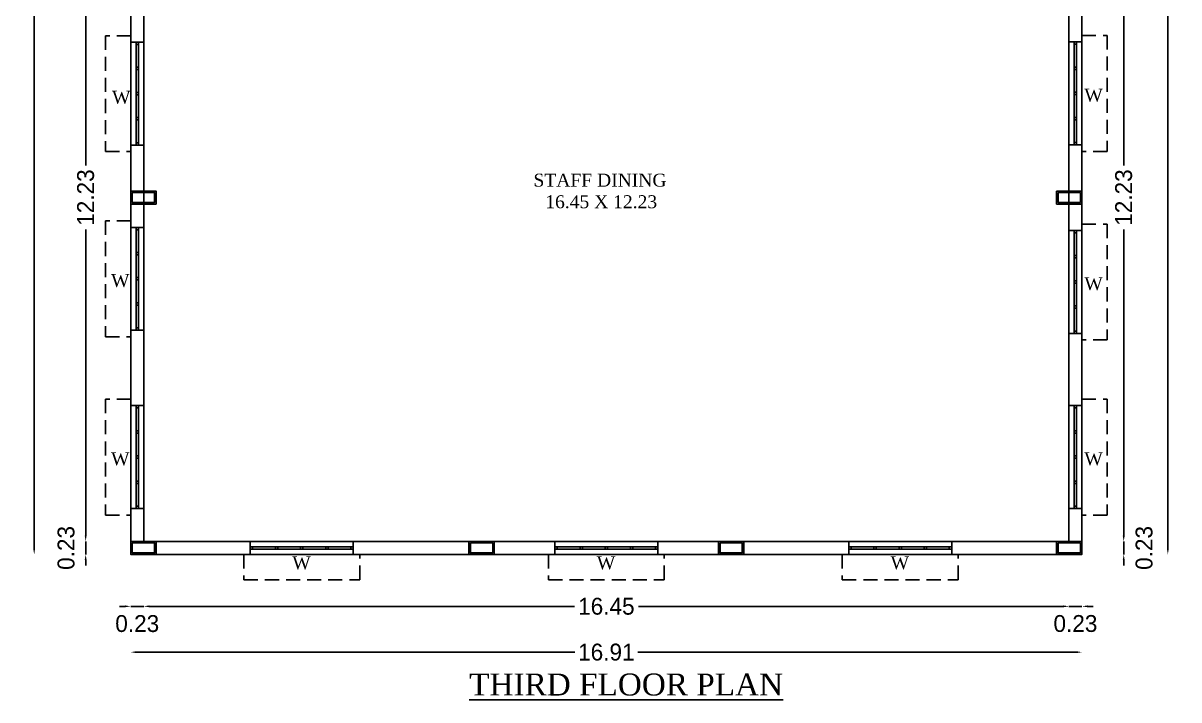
# Model space of a CAD drawing. Header units: metres. Extents: x 3396 to 3562, y 2179 to 2331.
# Drawn here: x 3419.35 to 3439.89, y 2178.74 to 2190.77 of the extents above; entities that cross this region are included whole.
import ezdxf

# ---------------------------------------------------------------- set-up
doc = ezdxf.new("R2010")
doc.units = ezdxf.units.M
doc.header["$PDMODE"] = 34
doc.linetypes.add('HIDDEN', pattern=[0.375, 0.25, -0.125])
doc.layers.add('BLK_1_FLR_3_BLT_UP_AREA', color=26, linetype='Continuous')
doc.layers.add('BLK_1_FLR_3_CARPET_AREA', color=25, linetype='Continuous')
doc.styles.add('outer', font='BKANT.TTF')
doc.styles.get("Standard").update_dxf_attribs({"font": 'arial.ttf'})
doc.dimstyles.new('Banu', dxfattribs={"dimtxt": 0.35, "dimasz": 0.23, "dimexe": 1, "dimexo": 1, "dimgap": 0.1, "dimtad": 0, "dimzin": 1, "dimdsep": 46, "dimtxsty": 'outer', "dimcen": 0.15, "dimdle": 1, "dimse1": 1, "dimse2": 1, "dimclrt": 7, "dimadec": 0, "dimazin": 0, "dimtfac": 1, "dimtix": 1, "dimtmove": 1, "dimatfit": 0, "dimfxl": 0, "dimtolj": 1, "dimtzin": 0, "dimarcsym": 0})

# ---------------------------------------------------------------- blocks, each defined once
blk = doc.blocks.new('A$C35006C9F')
h = blk.add_hatch()
h.set_pattern_fill('ANSI31', color=256, scale=2)
h.set_pattern_definition([(45, (-3161.1406, -1435.413), (-4.490128, 4.490128), [])])
h.paths.add_polyline_path([(-0.129, 0.045), (-0.305, 0.045), (-0.305, -0.35), (-0.129, -0.35)])
for points in [[(-0.102, 0.073), (-0.332, 0.073), (-0.332, -0.377), (-0.102, -0.377)], [(-0.129, 0.045), (-0.305, 0.045), (-0.305, -0.35), (-0.129, -0.35)]]:
    blk.add_lwpolyline(points, close=True)
blk = doc.blocks.new('*D436')
at = {"color": 0, "lineweight": -2, "ltscale": 2}
for p, q in [((3420.461, 2181.657), (3420.461, 2181.757)), ((3420.461, 2181.327), (3420.461, 2181.557)), ((3420.461, 2181.227), (3420.461, 2181.127))]:
    blk.add_line(p, q, dxfattribs=at)
at = {"color": 0, "ltscale": 2}
for points in [[(3420.444, 2181.657), (3420.477, 2181.657), (3420.461, 2181.557)], [(3420.444, 2181.227), (3420.477, 2181.227), (3420.461, 2181.327)]]:
    blk.add_solid(points, dxfattribs=at)
at = {"layer": 'Defpoints', "color": 0, "ltscale": 2}
for p in [(3420.461, 2181.557), (3420.612, 2181.557), (3420.612, 2181.327)]:
    blk.add_point(p, dxfattribs=at)
at = {"color": 7, "ltscale": 2, "insert": (3420.113, 2181.442), "char_height": 0.3, "attachment_point": 5, "rotation": 90, "style": 'outer'}
blk.add_mtext('\\A1;0.23', dxfattribs=at)
blk = doc.blocks.new('*D437')
at = {"color": 0, "lineweight": -2, "ltscale": 2}
for p, q in [((3420.461, 2193.687), (3420.461, 2188.241)), ((3420.461, 2181.657), (3420.461, 2187.103))]:
    blk.add_line(p, q, dxfattribs=at)
at = {"color": 0, "ltscale": 2}
for points in [[(3420.444, 2193.687), (3420.477, 2193.687), (3420.461, 2193.787)], [(3420.444, 2181.657), (3420.477, 2181.657), (3420.461, 2181.557)]]:
    blk.add_solid(points, dxfattribs=at)
at = {"layer": 'Defpoints', "color": 0, "ltscale": 2}
for p in [(3420.461, 2193.787), (3420.612, 2193.787), (3420.612, 2181.557)]:
    blk.add_point(p, dxfattribs=at)
at = {"color": 7, "ltscale": 2, "insert": (3420.461, 2187.672), "char_height": 0.3, "attachment_point": 5, "rotation": 90, "style": 'outer'}
blk.add_mtext('\\A1;12.23', dxfattribs=at)
blk = doc.blocks.new('*D459')
at = {"color": 0, "lineweight": -2, "ltscale": 2}
for p, q in [((3419.546, 2223.251), (3419.546, 2202.919)), ((3419.546, 2181.427), (3419.546, 2201.759))]:
    blk.add_line(p, q, dxfattribs=at)
at = {"color": 0, "ltscale": 2}
for points in [[(3419.529, 2223.251), (3419.562, 2223.251), (3419.546, 2223.351)], [(3419.529, 2181.427), (3419.562, 2181.427), (3419.546, 2181.327)]]:
    blk.add_solid(points, dxfattribs=at)
at = {"layer": 'Defpoints', "color": 0, "ltscale": 2}
for p in [(3419.56, 2223.351), (3419.546, 2181.327), (3419.56, 2181.327)]:
    blk.add_point(p, dxfattribs=at)
at = {"color": 7, "ltscale": 2, "insert": (3419.546, 2202.339), "char_height": 0.3, "attachment_point": 5, "rotation": 90, "style": 'outer'}
blk.add_mtext('\\A1;42.02', dxfattribs=at)
blk = doc.blocks.new('*D460')
at = {"color": 0, "lineweight": -2, "ltscale": 2}
for p, q in [((3421.162, 2180.403), (3421.062, 2180.403)), ((3421.262, 2180.403), (3421.492, 2180.403)), ((3421.592, 2180.403), (3421.692, 2180.403))]:
    blk.add_line(p, q, dxfattribs=at)
at = {"color": 0, "ltscale": 2}
for points in [[(3421.162, 2180.42), (3421.162, 2180.387), (3421.262, 2180.403)], [(3421.592, 2180.42), (3421.592, 2180.387), (3421.492, 2180.403)]]:
    blk.add_solid(points, dxfattribs=at)
at = {"layer": 'Defpoints', "color": 0, "ltscale": 2}
for p in [(3421.262, 2180.477), (3421.492, 2180.477), (3421.492, 2180.403)]:
    blk.add_point(p, dxfattribs=at)
at = {"color": 7, "ltscale": 2, "insert": (3421.377, 2180.095), "char_height": 0.3, "attachment_point": 5, "style": 'outer'}
blk.add_mtext('\\A1;0.23', dxfattribs=at)
blk = doc.blocks.new('*D461')
at = {"color": 0, "lineweight": -2, "ltscale": 2}
for p, q in [((3421.592, 2180.403), (3429.146, 2180.403)), ((3437.837, 2180.403), (3430.284, 2180.403))]:
    blk.add_line(p, q, dxfattribs=at)
at = {"color": 0, "ltscale": 2}
for points in [[(3421.592, 2180.42), (3421.592, 2180.387), (3421.492, 2180.403)], [(3437.837, 2180.42), (3437.837, 2180.387), (3437.937, 2180.403)]]:
    blk.add_solid(points, dxfattribs=at)
at = {"layer": 'Defpoints', "color": 0, "ltscale": 2}
for p in [(3421.492, 2180.477), (3437.937, 2180.477), (3437.937, 2180.403)]:
    blk.add_point(p, dxfattribs=at)
at = {"color": 7, "ltscale": 2, "insert": (3429.715, 2180.403), "char_height": 0.3, "attachment_point": 5, "style": 'outer'}
blk.add_mtext('\\A1;16.45', dxfattribs=at)
blk = doc.blocks.new('*D462')
at = {"color": 0, "lineweight": -2, "ltscale": 2}
for p, q in [((3437.837, 2180.403), (3437.737, 2180.403)), ((3437.937, 2180.403), (3438.167, 2180.403)), ((3438.267, 2180.403), (3438.367, 2180.403))]:
    blk.add_line(p, q, dxfattribs=at)
at = {"color": 0, "ltscale": 2}
for points in [[(3437.837, 2180.42), (3437.837, 2180.387), (3437.937, 2180.403)], [(3438.267, 2180.42), (3438.267, 2180.387), (3438.167, 2180.403)]]:
    blk.add_solid(points, dxfattribs=at)
at = {"layer": 'Defpoints', "color": 0, "ltscale": 2}
for p in [(3437.937, 2180.477), (3438.167, 2180.477), (3438.167, 2180.403)]:
    blk.add_point(p, dxfattribs=at)
at = {"color": 7, "ltscale": 2, "insert": (3438.052, 2180.096), "char_height": 0.3, "attachment_point": 5, "style": 'outer'}
blk.add_mtext('\\A1;0.23', dxfattribs=at)
blk = doc.blocks.new('*D463')
at = {"color": 0, "lineweight": -2, "ltscale": 2}
for p, q in [((3421.362, 2179.588), (3429.152, 2179.588)), ((3438.067, 2179.588), (3430.277, 2179.588))]:
    blk.add_line(p, q, dxfattribs=at)
at = {"color": 0, "ltscale": 2}
for points in [[(3421.362, 2179.605), (3421.362, 2179.571), (3421.262, 2179.588)], [(3438.067, 2179.605), (3438.067, 2179.571), (3438.167, 2179.588)]]:
    blk.add_solid(points, dxfattribs=at)
at = {"layer": 'Defpoints', "color": 0, "ltscale": 2}
for p in [(3421.262, 2179.616), (3438.167, 2179.616), (3438.167, 2179.588)]:
    blk.add_point(p, dxfattribs=at)
at = {"color": 7, "ltscale": 2, "insert": (3429.715, 2179.588), "char_height": 0.3, "attachment_point": 5, "style": 'outer'}
blk.add_mtext('\\A1;16.91', dxfattribs=at)
blk = doc.blocks.new('*D464')
at = {"color": 0, "lineweight": -2, "ltscale": 2}
for p, q in [((3438.91, 2181.657), (3438.91, 2181.757)), ((3438.91, 2181.327), (3438.91, 2181.557)), ((3438.91, 2181.227), (3438.91, 2181.127))]:
    blk.add_line(p, q, dxfattribs=at)
at = {"color": 0, "ltscale": 2}
for points in [[(3438.893, 2181.657), (3438.927, 2181.657), (3438.91, 2181.557)], [(3438.893, 2181.227), (3438.927, 2181.227), (3438.91, 2181.327)]]:
    blk.add_solid(points, dxfattribs=at)
at = {"layer": 'Defpoints', "color": 0, "ltscale": 2}
for p in [(3438.91, 2181.557), (3438.973, 2181.557), (3438.973, 2181.327)]:
    blk.add_point(p, dxfattribs=at)
at = {"color": 7, "ltscale": 2, "insert": (3439.273, 2181.442), "char_height": 0.3, "attachment_point": 5, "rotation": 90, "style": 'outer'}
blk.add_mtext('\\A1;0.23', dxfattribs=at)
blk = doc.blocks.new('*D465')
at = {"color": 0, "lineweight": -2, "ltscale": 2}
for p, q in [((3438.91, 2193.687), (3438.91, 2188.241)), ((3438.91, 2181.657), (3438.91, 2187.103))]:
    blk.add_line(p, q, dxfattribs=at)
at = {"color": 0, "ltscale": 2}
for points in [[(3438.893, 2193.687), (3438.927, 2193.687), (3438.91, 2193.787)], [(3438.893, 2181.657), (3438.927, 2181.657), (3438.91, 2181.557)]]:
    blk.add_solid(points, dxfattribs=at)
at = {"layer": 'Defpoints', "color": 0, "ltscale": 2}
for p in [(3438.91, 2193.787), (3438.973, 2193.787), (3438.973, 2181.557)]:
    blk.add_point(p, dxfattribs=at)
at = {"color": 7, "ltscale": 2, "insert": (3438.91, 2187.672), "char_height": 0.3, "attachment_point": 5, "rotation": 90, "style": 'outer'}
blk.add_mtext('\\A1;12.23', dxfattribs=at)
blk = doc.blocks.new('*D477')
at = {"color": 0, "lineweight": -2, "ltscale": 2}
for p, q in [((3439.694, 2223.251), (3439.694, 2202.919)), ((3439.694, 2181.427), (3439.694, 2201.759))]:
    blk.add_line(p, q, dxfattribs=at)
at = {"color": 0, "ltscale": 2}
for points in [[(3439.677, 2223.251), (3439.71, 2223.251), (3439.694, 2223.351)], [(3439.677, 2181.427), (3439.71, 2181.427), (3439.694, 2181.327)]]:
    blk.add_solid(points, dxfattribs=at)
at = {"layer": 'Defpoints', "color": 0, "ltscale": 2}
for p in [(3439.706, 2223.351), (3439.694, 2181.327), (3439.706, 2181.327)]:
    blk.add_point(p, dxfattribs=at)
at = {"color": 7, "ltscale": 2, "insert": (3439.694, 2202.339), "char_height": 0.3, "attachment_point": 5, "rotation": 90, "style": 'outer'}
blk.add_mtext('\\A1;42.02', dxfattribs=at)

msp = doc.modelspace()

# ---------------------------------------------------------------- linework, layer by layer
for p, q in [((3421.26216, 2181.32709), (3421.26216, 2223.35079)), ((3438.16716, 2223.35079), (3438.16716, 2181.32709)), ((3421.49216, 2187.78709), (3421.49216, 2193.78709)), ((3437.93716, 2193.78709), (3437.93716, 2187.78709)), ((3421.49216, 2181.55709), (3421.49216, 2187.55709)), ((3437.93716, 2187.55709), (3437.93716, 2184.67209)), ((3437.93716, 2184.55709), (3437.93716, 2181.55709)), ((3437.93716, 2181.55709), (3421.49216, 2181.55709)), ((3438.16716, 2181.32709), (3421.26216, 2181.32709))]:
    msp.add_line(p, q)
at = {"linetype": 'HIDDEN'}
for points in [[(3421.26216, 2190.55021), (3420.81216, 2190.55021), (3420.81216, 2188.49021), (3421.26216, 2188.49021)], [(3438.16716, 2190.55382), (3438.61716, 2190.55382), (3438.61716, 2188.49382), (3438.16716, 2188.49382)], [(3421.26216, 2187.25745), (3420.81216, 2187.25745), (3420.81216, 2185.19745), (3421.26216, 2185.19745)], [(3438.16716, 2187.20126), (3438.61716, 2187.20126), (3438.61716, 2185.14126), (3438.16716, 2185.14126)], [(3421.26216, 2184.08709), (3420.81216, 2184.08709), (3420.81216, 2182.02709), (3421.26216, 2182.02709)], [(3438.16716, 2184.08709), (3438.61716, 2184.08709), (3438.61716, 2182.02709), (3438.16716, 2182.02709)], [(3423.2718, 2181.32709), (3423.2718, 2180.87709), (3425.3318, 2180.87709), (3425.3318, 2181.32709)], [(3428.68466, 2181.32709), (3428.68466, 2180.87709), (3430.74466, 2180.87709), (3430.74466, 2181.32709)], [(3433.90716, 2181.32709), (3433.90716, 2180.87709), (3435.96716, 2180.87709), (3435.96716, 2181.32709)]]:
    msp.add_lwpolyline(points, dxfattribs=at)
for points in [[(3421.26216, 2190.43521), (3421.26216, 2188.60521), (3421.49216, 2188.60521), (3421.49216, 2190.43521)], [(3421.3564, 2190.43521), (3421.3564, 2188.60521), (3421.39792, 2188.60521), (3421.39792, 2190.43521)], [(3421.3564, 2190.43521), (3421.3564, 2190.39369), (3421.39792, 2190.39369), (3421.39792, 2190.43521)], [(3438.16716, 2190.43882), (3438.16716, 2188.60882), (3437.93716, 2188.60882), (3437.93716, 2190.43882)], [(3438.07292, 2190.43882), (3438.07292, 2188.60882), (3438.0314, 2188.60882), (3438.0314, 2190.43882)], [(3438.07292, 2190.43882), (3438.07292, 2190.3973), (3438.0314, 2190.3973), (3438.0314, 2190.43882)], [(3421.3564, 2189.98809), (3421.3564, 2189.94657), (3421.39792, 2189.94657), (3421.39792, 2189.98809)], [(3438.07292, 2189.99169), (3438.07292, 2189.95018), (3438.0314, 2189.95018), (3438.0314, 2189.99169)], [(3421.3564, 2189.54097), (3421.3564, 2189.49945), (3421.39792, 2189.49945), (3421.39792, 2189.54097)], [(3438.07292, 2189.54457), (3438.07292, 2189.50306), (3438.0314, 2189.50306), (3438.0314, 2189.54457)], [(3421.3564, 2189.05233), (3421.3564, 2189.09385), (3421.39792, 2189.09385), (3421.39792, 2189.05233)], [(3438.07292, 2189.05594), (3438.07292, 2189.09745), (3438.0314, 2189.09745), (3438.0314, 2189.05594)], [(3421.3564, 2188.64672), (3421.3564, 2188.60521), (3421.39792, 2188.60521), (3421.39792, 2188.64672)], [(3438.07292, 2188.65033), (3438.07292, 2188.60882), (3438.0314, 2188.60882), (3438.0314, 2188.65033)], [(3421.49216, 2187.14245), (3421.49216, 2185.31245), (3421.26216, 2185.31245), (3421.26216, 2187.14245)], [(3421.39792, 2187.14245), (3421.39792, 2185.31245), (3421.3564, 2185.31245), (3421.3564, 2187.14245)], [(3421.39792, 2187.14245), (3421.39792, 2187.10093), (3421.3564, 2187.10093), (3421.3564, 2187.14245)], [(3438.16716, 2187.08626), (3438.16716, 2185.25626), (3437.93716, 2185.25626), (3437.93716, 2187.08626)], [(3438.07292, 2187.08626), (3438.07292, 2185.25626), (3438.0314, 2185.25626), (3438.0314, 2187.08626)], [(3438.07292, 2187.08626), (3438.07292, 2187.04474), (3438.0314, 2187.04474), (3438.0314, 2187.08626)], [(3421.39792, 2186.69533), (3421.39792, 2186.65381), (3421.3564, 2186.65381), (3421.3564, 2186.69533)], [(3438.07292, 2186.63914), (3438.07292, 2186.59762), (3438.0314, 2186.59762), (3438.0314, 2186.63914)], [(3421.39792, 2186.24821), (3421.39792, 2186.20669), (3421.3564, 2186.20669), (3421.3564, 2186.24821)], [(3438.07292, 2186.19202), (3438.07292, 2186.1505), (3438.0314, 2186.1505), (3438.0314, 2186.19202)], [(3421.39792, 2185.75957), (3421.39792, 2185.80109), (3421.3564, 2185.80109), (3421.3564, 2185.75957)], [(3438.07292, 2185.70338), (3438.07292, 2185.7449), (3438.0314, 2185.7449), (3438.0314, 2185.70338)], [(3421.39792, 2185.35397), (3421.39792, 2185.31245), (3421.3564, 2185.31245), (3421.3564, 2185.35397)], [(3438.07292, 2185.29777), (3438.07292, 2185.25626), (3438.0314, 2185.25626), (3438.0314, 2185.29777)], [(3421.49216, 2183.97209), (3421.49216, 2182.14209), (3421.26216, 2182.14209), (3421.26216, 2183.97209)], [(3421.39792, 2183.97209), (3421.39792, 2182.14209), (3421.3564, 2182.14209), (3421.3564, 2183.97209)], [(3421.39792, 2183.97209), (3421.39792, 2183.93057), (3421.3564, 2183.93057), (3421.3564, 2183.97209)], [(3438.16716, 2183.97209), (3438.16716, 2182.14209), (3437.93716, 2182.14209), (3437.93716, 2183.97209)], [(3438.07292, 2183.97209), (3438.07292, 2182.14209), (3438.0314, 2182.14209), (3438.0314, 2183.97209)], [(3438.07292, 2183.97209), (3438.07292, 2183.93057), (3438.0314, 2183.93057), (3438.0314, 2183.97209)], [(3421.39792, 2183.52497), (3421.39792, 2183.48345), (3421.3564, 2183.48345), (3421.3564, 2183.52497)], [(3438.07292, 2183.52497), (3438.07292, 2183.48345), (3438.0314, 2183.48345), (3438.0314, 2183.52497)], [(3421.39792, 2183.07785), (3421.39792, 2183.03633), (3421.3564, 2183.03633), (3421.3564, 2183.07785)], [(3438.07292, 2183.07785), (3438.07292, 2183.03633), (3438.0314, 2183.03633), (3438.0314, 2183.07785)], [(3421.39792, 2182.58921), (3421.39792, 2182.63073), (3421.3564, 2182.63073), (3421.3564, 2182.58921)], [(3438.07292, 2182.58921), (3438.07292, 2182.63073), (3438.0314, 2182.63073), (3438.0314, 2182.58921)], [(3421.39792, 2182.18361), (3421.39792, 2182.14209), (3421.3564, 2182.14209), (3421.3564, 2182.18361)], [(3438.07292, 2182.18361), (3438.07292, 2182.14209), (3438.0314, 2182.14209), (3438.0314, 2182.18361)], [(3423.3868, 2181.55709), (3425.2168, 2181.55709), (3425.2168, 2181.32709), (3423.3868, 2181.32709)], [(3428.79966, 2181.55709), (3430.62966, 2181.55709), (3430.62966, 2181.32709), (3428.79966, 2181.32709)], [(3434.02216, 2181.55709), (3435.85216, 2181.55709), (3435.85216, 2181.32709), (3434.02216, 2181.32709)], [(3423.3868, 2181.46285), (3425.2168, 2181.46285), (3425.2168, 2181.42133), (3423.3868, 2181.42133)], [(3423.3868, 2181.46285), (3423.42832, 2181.46285), (3423.42832, 2181.42133), (3423.3868, 2181.42133)], [(3423.83392, 2181.46285), (3423.87544, 2181.46285), (3423.87544, 2181.42133), (3423.83392, 2181.42133)], [(3424.28105, 2181.46285), (3424.32256, 2181.46285), (3424.32256, 2181.42133), (3424.28105, 2181.42133)], [(3424.76968, 2181.46285), (3424.72817, 2181.46285), (3424.72817, 2181.42133), (3424.76968, 2181.42133)], [(3425.17529, 2181.46285), (3425.2168, 2181.46285), (3425.2168, 2181.42133), (3425.17529, 2181.42133)], [(3428.79966, 2181.46285), (3430.62966, 2181.46285), (3430.62966, 2181.42133), (3428.79966, 2181.42133)], [(3428.79966, 2181.46285), (3428.84118, 2181.46285), (3428.84118, 2181.42133), (3428.79966, 2181.42133)], [(3429.24678, 2181.46285), (3429.2883, 2181.46285), (3429.2883, 2181.42133), (3429.24678, 2181.42133)], [(3429.6939, 2181.46285), (3429.73542, 2181.46285), (3429.73542, 2181.42133), (3429.6939, 2181.42133)], [(3430.18254, 2181.46285), (3430.14102, 2181.46285), (3430.14102, 2181.42133), (3430.18254, 2181.42133)], [(3430.58814, 2181.46285), (3430.62966, 2181.46285), (3430.62966, 2181.42133), (3430.58814, 2181.42133)], [(3434.02216, 2181.46285), (3435.85216, 2181.46285), (3435.85216, 2181.42133), (3434.02216, 2181.42133)], [(3434.02216, 2181.46285), (3434.06368, 2181.46285), (3434.06368, 2181.42133), (3434.02216, 2181.42133)], [(3434.46928, 2181.46285), (3434.5108, 2181.46285), (3434.5108, 2181.42133), (3434.46928, 2181.42133)], [(3434.9164, 2181.46285), (3434.95792, 2181.46285), (3434.95792, 2181.42133), (3434.9164, 2181.42133)], [(3435.40504, 2181.46285), (3435.36352, 2181.46285), (3435.36352, 2181.42133), (3435.40504, 2181.42133)], [(3435.81064, 2181.46285), (3435.85216, 2181.46285), (3435.85216, 2181.42133), (3435.81064, 2181.42133)]]:
    msp.add_lwpolyline(points, close=True)
at = {"layer": 'BLK_1_FLR_3_BLT_UP_AREA', "color": 26, "ltscale": 2}
msp.add_lwpolyline([(3421.26216, 2223.35079), (3438.16716, 2223.35079), (3438.16716, 2181.32709), (3421.26216, 2181.32709)], close=True, dxfattribs=at)
at = {"layer": 'BLK_1_FLR_3_CARPET_AREA', "color": 26, "linetype": 'HIDDEN', "ltscale": 2}
msp.add_lwpolyline([(3437.93716, 2181.55709), (3421.49216, 2181.55709), (3421.49216, 2193.78709), (3437.93716, 2193.78709)], close=True, dxfattribs=at)

# ---------------------------------------------------------------- block references
at = {"rotation": 90}
for p in [(3421.33476, 2187.88923), (3437.78976, 2187.88923), (3421.33476, 2181.65923), (3427.34476, 2181.65923), (3431.77976, 2181.65923), (3437.78976, 2181.65923)]:
    msp.add_blockref('A$C35006C9F', p, dxfattribs=at)

# ---------------------------------------------------------------- texts
at = {"char_height": 0.23, "attachment_point": 1}
for s, width, insert in [('{\\fTimes New Roman|b0|i0|c0|p18;\\W2.56455; \\W1;W}', 0.7488848, (3420.70653, 2189.57001)), ('{\\fTimes New Roman|b0|i0|c0|p18;\\W2.56455; \\W1;W}', 0.7488848, (3437.98737, 2189.60731)), ('{\\fTimes New Roman|b0|i0|c0|p18;\\W4.27682; \\W1;STAFF DINING\\P{\\W6.691855; }16.45 X 12.23}', 3.0116337, (3428.04825, 2188.09652)), ('{\\fTimes New Roman|b0|i0|c0|p18;\\W2.56455; \\W1;W}', 0.7488848, (3420.68904, 2186.31094)), ('{\\fTimes New Roman|b0|i0|c0|p18;\\W2.56455; \\W1;W}', 0.7488848, (3437.98737, 2186.25475)), ('{\\fTimes New Roman|b0|i0|c0|p18;\\W2.56455; \\W1;W}', 0.7488848, (3420.68904, 2183.14058)), ('{\\fTimes New Roman|b0|i0|c0|p18;\\W2.56455; \\W1;W}', 0.7488848, (3437.98737, 2183.14058)), ('{\\fTimes New Roman|b0|i0|c0|p18;\\W2.56455; \\W1;W}', 0.7488848, (3423.90956, 2181.29188)), ('{\\fTimes New Roman|b0|i0|c0|p18;\\W2.56455; \\W1;W}', 0.7488848, (3429.32242, 2181.29188)), ('{\\fTimes New Roman|b0|i0|c0|p18;\\W2.56455; \\W1;W}', 0.7488848, (3434.54492, 2181.29188))]:
    msp.add_mtext_dynamic_manual_height_columns(s, width=width, gutter_width=12.5, heights=[0], dxfattribs=dict(at, insert=insert))
at = {"ltscale": 2, "insert": (3426.39035, 2179.20883), "char_height": 0.391, "attachment_point": 1}
msp.add_mtext_dynamic_manual_height_columns('{\\fTimes New Roman|b0|i0|c0|p18;\\W6.00997;\\L \\W1;THIRD FLOOR PLAN}', width=7.1620955, gutter_width=12.5, heights=[0], dxfattribs=at)

# ---------------------------------------------------------------- dimensions: what is measured, and where the dimension line sits
at = {"ltscale": 2}
for base, p1, p2, angle, picture, middle in [((3419.54569, 2181.32709), (3419.55952, 2223.35079), (3419.55952, 2181.32709), 90, '*D459', (3419.54569, 2202.33894)), ((3439.69364, 2181.32709), (3439.70573, 2223.35079), (3439.70573, 2181.32709), 90, '*D477', (3439.69364, 2202.33894)), ((3420.46053, 2193.78709), (3420.61155, 2181.55709), (3420.61155, 2193.78709), 270, '*D437', (3420.46053, 2187.67209)), ((3438.90995, 2193.78709), (3438.97251, 2181.55709), (3438.97251, 2193.78709), 270, '*D465', (3438.90995, 2187.67209))]:
    dim = msp.add_linear_dim(base=base, p1=p1, p2=p2, angle=angle, dimstyle='Banu', override={"dimtxt": 0.3, "dimasz": 0.1, "dimpost": '\\X'}, dxfattribs=at)
    dim.commit()
    dim.dimension.update_dxf_attribs({"geometry": picture, "text_midpoint": middle})
for base, p1, p2, picture, middle in [((3420.46053, 2181.55709), (3420.61155, 2181.32709), (3420.61155, 2181.55709), '*D436', (3420.11301, 2181.44209)), ((3438.90995, 2181.55709), (3438.97251, 2181.32709), (3438.97251, 2181.55709), '*D464', (3439.27321, 2181.44209))]:
    dim = msp.add_linear_dim(base=base, p1=p1, p2=p2, angle=270, dimstyle='Banu', override={"dimtxt": 0.3, "dimasz": 0.1, "dimpost": '\\X'}, dxfattribs=at)
    dim.commit()
    dim.dimension.update_dxf_attribs({"geometry": picture, "text_midpoint": middle, "dimtype": 160})
for base, p1, p2, picture, middle in [((3437.9371621, 2180.4034453), (3421.492162, 2180.4770095), (3437.9371621, 2180.4770095), '*D461', (3429.714662, 2180.4034453)), ((3438.1671621, 2179.5878415), (3421.262162, 2179.6163683), (3438.1671621, 2179.6163683), '*D463', (3429.714662, 2179.5878415))]:
    dim = msp.add_linear_dim(base=base, p1=p1, p2=p2, dimstyle='Banu', override={"dimtxt": 0.3, "dimasz": 0.1, "dimpost": '\\X'}, dxfattribs=at)
    dim.commit()
    dim.dimension.update_dxf_attribs({"geometry": picture, "text_midpoint": middle})
for base, p1, p2, picture, middle in [((3421.49216, 2180.40345), (3421.26216, 2180.47701), (3421.49216, 2180.47701), '*D460', (3421.37716, 2180.09494)), ((3438.16716, 2180.40345), (3437.93716, 2180.47701), (3438.16716, 2180.47701), '*D462', (3438.05216, 2180.0962))]:
    dim = msp.add_linear_dim(base=base, p1=p1, p2=p2, dimstyle='Banu', override={"dimtxt": 0.3, "dimasz": 0.1, "dimpost": '\\X'}, dxfattribs=at)
    dim.commit()
    dim.dimension.update_dxf_attribs({"geometry": picture, "text_midpoint": middle, "dimtype": 160})

doc.saveas('drawing.dxf')
